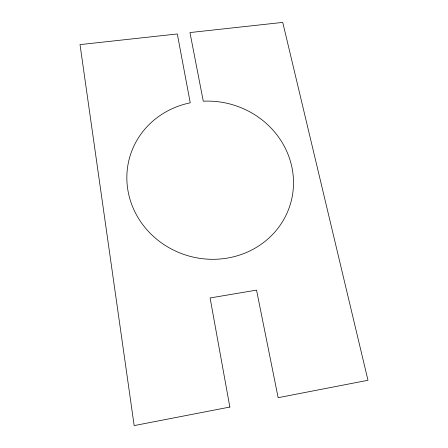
<?xml version="1.0" encoding="UTF-8"?>
<svg xmlns="http://www.w3.org/2000/svg" width="448" height="448" viewBox="0 0 448 448"><rect width="100%" height="100%" fill="white"/><g stroke="black" fill="none" stroke-linecap="round" stroke-linejoin="round"><path stroke-width="0.67" d="M229.846 407.053L134.165 425.6L80.018 44.615L177.307 33.953L190.249 102.827A83.686 78.736 15.7 0 0 147.101 229.975A83.686 78.736 15.7 0 0 287.319 212.442A83.686 78.736 15.7 0 0 203.28 101.198L189.969 32.564L282.75 22.4L367.982 380.274L278.146 397.69L256.542 290.119L210.101 297.959L229.846 407.053"/></g></svg>
